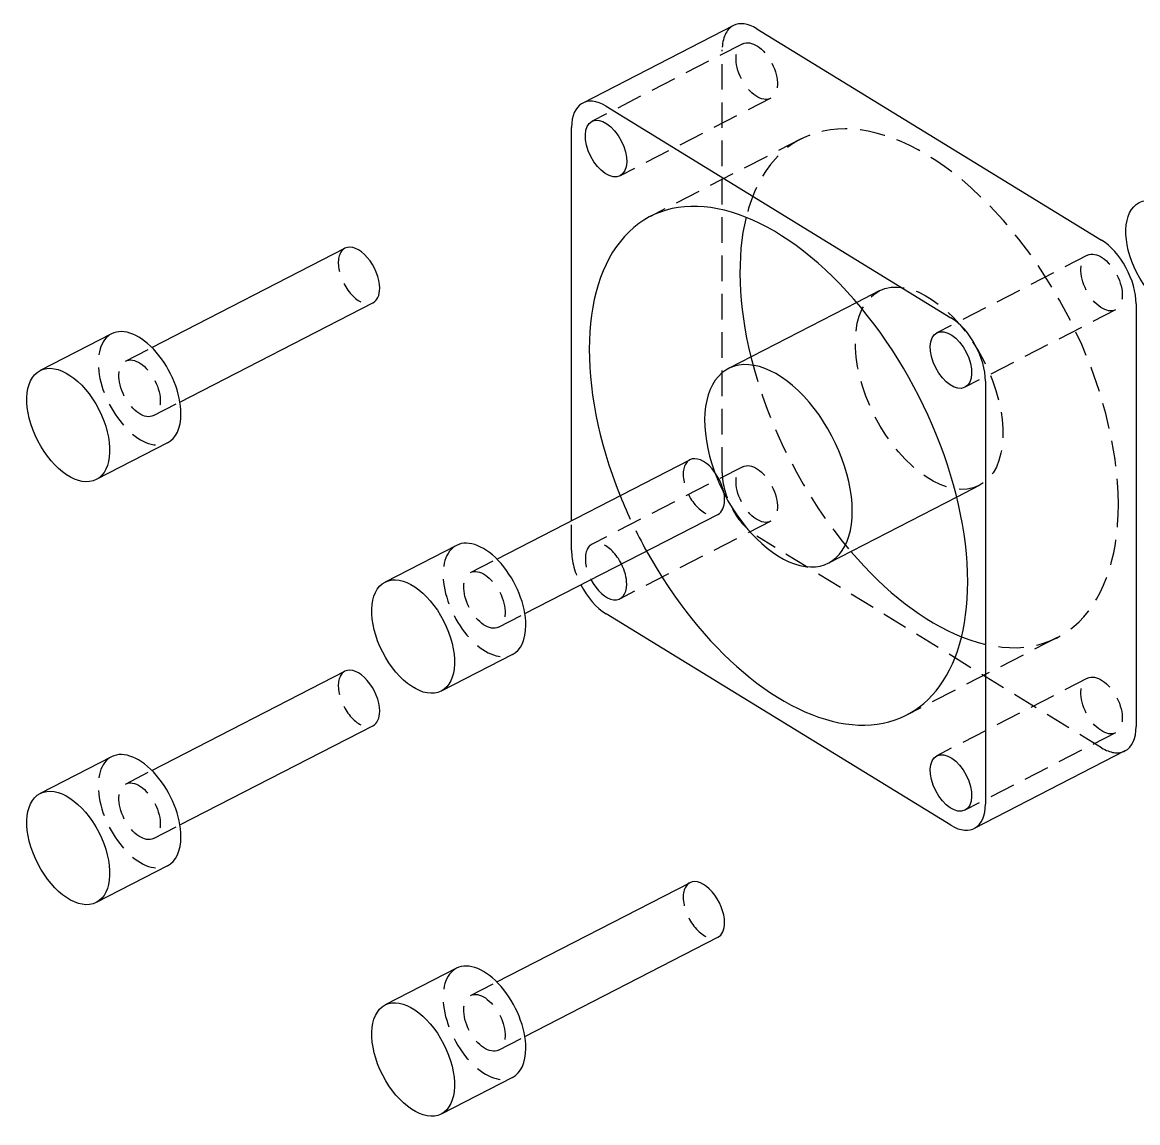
# Model space of a CAD drawing. Header units: inches. Extents: x -64 to 430, y -361 to 1014.
# Drawn here: x 108.7 to 163.3, y 864.4 to 918.2 of the extents above; entities that cross this region are included whole.
import ezdxf

# ---------------------------------------------------------------- set-up
doc = ezdxf.new("R2010")
doc.units = ezdxf.units.IN
doc.header["$LTSCALE"] = 5
doc.header["$MEASUREMENT"] = 0
doc.linetypes.add('HIDDEN', pattern=[0.375, 0.25, -0.125])
doc.layers.add('PH-3C4', color=16, linetype='HIDDEN')
doc.layers.add('PV-3C4', color=7, linetype='Continuous')

# ---------------------------------------------------------------- blocks, each defined once
blk = doc.blocks.new('*U11')
at = {"layer": 'PV-3C4'}
for p, q in [((83.225, -65.812, -11.301), (91.067, -57.247, -28.425)), ((91.92, -57.124, -29.409), (98.797, -60.535, -32.546)), ((90.101, -69.224, -14.438), (97.944, -60.659, -31.562)), ((99.581, -61.371, -32.418), (108.11, -77.056, -23.853)), ((118.879, -71.176, -40.972), (110.071, -66.806, -36.953)), ((91.823, -83.922, -0.167), (83.294, -68.237, -8.732)), ((93.287, -67.826, -19.13), (99.14, -70.73, -21.8)), ((118.879, -73.207, -38.764), (110.071, -68.836, -34.745)), ((120.084, -70.758, -42.626), (123.339, -72.374, -44.111)), ((98.699, -87.334, -3.304), (90.17, -71.649, -11.869)), ((93.287, -75.071, -11.252), (99.14, -77.974, -13.922)), ((120.084, -74.819, -38.209), (123.339, -76.435, -39.694)), ((111.037, -79.741, -23.848), (102.228, -75.371, -19.829)), ((111.037, -81.772, -21.639), (102.228, -77.401, -17.621)), ((112.241, -79.323, -25.501), (115.497, -80.939, -26.986)), ((107.629, -80.081, -20.085), (100.336, -88.046, -4.16)), ((127.408, -86.861, -32.407), (118.6, -82.491, -28.388)), ((112.241, -83.384, -21.084), (115.497, -85, -22.57)), ((127.408, -88.892, -30.199), (118.6, -84.521, -26.18)), ((92.607, -84.758, -0.039), (99.483, -88.17, -3.176)), ((128.613, -86.443, -34.06), (131.868, -88.059, -35.546)), ((128.613, -90.504, -29.644), (131.868, -92.12, -31.129)), ((119.566, -95.426, -15.283), (110.757, -91.056, -11.264)), ((119.566, -97.457, -13.074), (110.757, -93.086, -9.056)), ((120.77, -95.008, -16.936), (124.026, -96.624, -18.421)), ((120.77, -99.069, -12.519), (124.026, -100.685, -14.005))]:
    blk.add_line(p, q, dxfattribs=at)
at = {"layer": 'PV-3C4', "extrusion": (0.558909, 0.610408, 0.561269)}
for centre, major_axis, start_param, end_param in [((91.92, -58.816, -27.569), (0, 1.692, -1.84), 0, 0.827313), ((98.797, -62.227, -30.706), (0, 1.692, -1.84), 5.539702, 7.110498), ((99.14, -74.352, -17.861), (0, 9.284, -10.096), 4.767774, 7.110498), ((92.264, -70.941, -14.724), (0, -9.284, 10.096), 1.971605, 2.570134), ((84.078, -67.381, -10.444), (0, -1.692, 1.84), 3.968905, 5.539702), ((99.14, -74.352, -17.861), (0, 9.284, -10.096), 0.827313, 4.548283), ((110.071, -67.821, -35.849), (0, -1.015, 1.104), 3.968905, 6.283185), ((110.071, -67.821, -35.849), (0, -1.015, 1.104), 3.141593, 3.968905), ((90.954, -70.792, -13.581), (0, 1.692, -1.84), 0.827313, 2.398109), ((99.14, -74.352, -17.861), (0, 3.622, -3.939), 4.709841, 7.110498), ((120.084, -72.789, -40.417), (0, -2.031, 2.208), 3.968905, 6.283185), ((120.084, -72.789, -40.417), (0, -2.031, 2.208), 3.141593, 3.968905), ((99.14, -74.352, -17.861), (0, 3.622, -3.939), 0.827313, 4.493515), ((102.228, -76.386, -18.725), (0, -1.015, 1.104), 3.141593, 3.968905), ((102.228, -76.386, -18.725), (0, -1.015, 1.104), 3.968905, 6.283185), ((107.326, -77.912, -22.141), (0, 1.015, -1.104), 0.827313, 1.558445), ((107.326, -77.912, -22.141), (0, 1.015, -1.104), 4.72474, 7.110498), ((92.264, -70.941, -14.724), (0, -9.284, 10.096), 0.571459, 1.169988), ((107.326, -77.912, -22.141), (0, -1.692, 1.84), 1.578207, 2.398109), ((112.241, -81.354, -23.293), (0, -2.031, 2.208), 3.141593, 3.968905), ((112.241, -81.354, -23.293), (0, -2.031, 2.208), 3.968905, 6.283185), ((118.6, -83.506, -27.284), (0, -1.015, 1.104), 3.141593, 3.968905), ((118.6, -83.506, -27.284), (0, -1.015, 1.104), 3.968905, 6.283185), ((92.607, -83.066, -1.879), (0, -1.692, 1.84), 5.539702, 6.283185), ((128.613, -88.474, -31.852), (0, -2.031, 2.208), 3.141593, 3.968905), ((128.613, -88.474, -31.852), (0, -2.031, 2.208), 3.968905, 6.283185), ((99.483, -86.477, -5.016), (0, -1.692, 1.84), 5.539702, 7.110498), ((110.757, -92.071, -10.16), (0, -1.015, 1.104), 3.968905, 6.283185), ((110.757, -92.071, -10.16), (0, -1.015, 1.104), 3.141593, 3.968905), ((120.77, -97.039, -14.728), (0, -2.031, 2.208), 3.141593, 3.968905), ((120.77, -97.039, -14.728), (0, -2.031, 2.208), 3.968905, 6.283185)]:
    blk.add_ellipse(centre, major_axis=major_axis, ratio=0.558909, start_param=start_param, end_param=end_param, dxfattribs=at)
for centre, major_axis in [((98.797, -62.227, -30.706), (0, 1.015, -1.104)), ((81.233, -65.725, -9.412), (0, 2.031, -2.208)), ((90.954, -70.792, -13.581), (0, 1.015, -1.104)), ((123.339, -74.404, -41.903), (0, 2.031, -2.208)), ((115.497, -82.969, -24.778), (0, 2.031, -2.208)), ((99.483, -86.477, -5.016), (0, 1.015, -1.104)), ((131.868, -90.089, -33.337), (0, 2.031, -2.208)), ((124.026, -98.654, -16.213), (0, 2.031, -2.208))]:
    blk.add_ellipse(centre, major_axis=major_axis, ratio=0.558909, dxfattribs=at)

msp = doc.modelspace()

# ---------------------------------------------------------------- linework, layer by layer
at = {"layer": 'PH-3C4', "extrusion": (-9.79772e-15, 0.827634, 0.561269)}
for p, q in [((143.929, 917.139), (136.554, 913.349)), ((142.927, 896.149), (142.927, 916.84)), ((145.301, 914.471), (137.925, 910.681)), ((146.787, 912.484), (139.412, 908.694)), ((160.812, 906.79), (153.437, 903)), ((150.61, 905.045), (149.513, 904.481)), ((162.183, 904.122), (154.808, 900.332)), ((113.722, 901.615), (115.013, 902.279)), ((115.093, 898.947), (116.385, 899.611)), ((143.929, 896.448), (136.554, 892.658)), ((155.502, 895.526), (154.405, 894.962)), ((135.551, 892.359), (135.551, 893.809)), ((145.301, 893.78), (137.925, 889.99)), ((161.498, 882.696), (144.615, 893.045)), ((130.605, 891.266), (131.896, 891.93)), ((131.976, 888.598), (133.267, 889.262)), ((159.326, 888.086), (151.95, 884.296)), ((160.812, 886.1), (153.437, 882.309)), ((162.183, 883.431), (154.808, 879.641)), ((113.722, 880.924), (115.013, 881.588)), ((115.093, 878.256), (116.385, 878.92)), ((130.605, 870.575), (131.896, 871.239)), ((131.976, 867.907), (133.267, 868.571))]:
    msp.add_line(p, q, dxfattribs=at)
at = {"layer": 'PH-3C4'}
for centre, major_axis, start_param, end_param in [((144.615, 915.805), (-1.143, 2.224), 0, 0.827313), ((153.056, 900.285), (-6.269, 12.199), 3.968905, 6.854644), ((125.147, 905.8), (-0.686, 1.334), 0, 3.141593), ((114.408, 900.281), (-1.371, 2.668), 0, 3.141593), ((153.056, 900.285), (-6.269, 12.199), 1.169988, 1.971605), ((142.03, 895.452), (-0.686, 1.334), 0, 3.141593), ((145.681, 896.495), (2.446, -4.76), 4.493515, 4.709841), ((144.615, 895.114), (1.143, -2.224), 3.968905, 5.539702), ((145.681, 896.495), (6.269, -12.199), 4.548283, 4.767774), ((153.056, 900.285), (-6.269, 12.199), 2.570134, 3.968905), ((137.24, 891.324), (0.686, -1.334), 1.558445, 4.72474), ((131.29, 889.932), (-1.371, 2.668), 0, 3.141593), ((137.24, 891.324), (-1.143, 2.224), 0.827313, 1.578207), ((125.147, 885.11), (-0.686, 1.334), 0, 3.141593), ((161.498, 884.765), (1.143, -2.224), 5.539702, 6.283185), ((114.408, 879.59), (-1.371, 2.668), 0, 3.141593), ((142.03, 874.761), (-0.686, 1.334), 0, 3.141593), ((131.29, 869.241), (-1.371, 2.668), 0, 3.141593)]:
    msp.add_ellipse(centre, major_axis=major_axis, ratio=0.558909, start_param=start_param, end_param=end_param, dxfattribs=at)
for centre, major_axis in [((144.615, 915.805), (-0.686, 1.334)), ((161.498, 905.456), (-0.686, 1.334)), ((153.056, 900.285), (-2.446, 4.76)), ((114.408, 900.281), (-0.686, 1.334)), ((144.615, 895.114), (-0.686, 1.334)), ((131.29, 889.932), (-0.686, 1.334)), ((161.498, 884.765), (-0.686, 1.334)), ((114.408, 879.59), (-0.686, 1.334)), ((131.29, 869.241), (-0.686, 1.334))]:
    msp.add_ellipse(centre, major_axis=major_axis, ratio=0.558909, dxfattribs=at)

# ---------------------------------------------------------------- block references
at = {"layer": 'PV-3C4', "extrusion": (-9.78384e-15, 0.827634, 0.561269), "rotation": 42.4782067247813}
msp.add_blockref('*U11', (-269.011, -515.287, 759.83), dxfattribs=at)

doc.saveas('drawing.dxf')
